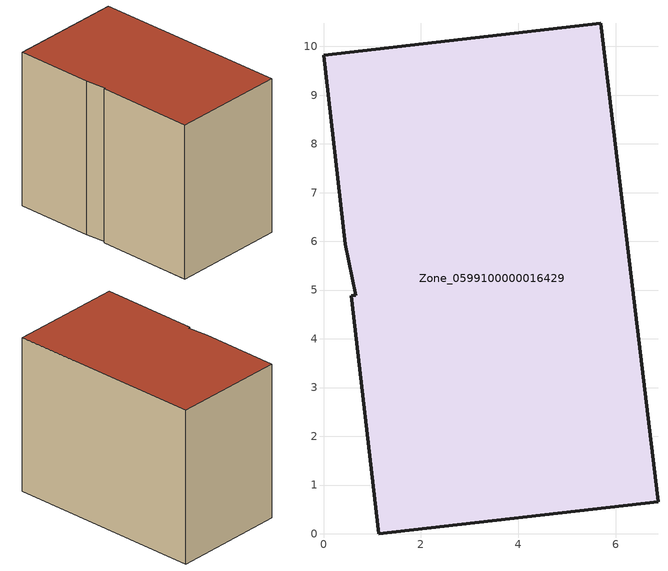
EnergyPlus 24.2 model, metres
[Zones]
Zone_0599100000016429
 floor ground (C_G): 0.66,4.89 0.45,5.94 0,9.82 5.69,10.48 6.86,0.66 1.14,0 0.57,4.88 z0
 wall outside (C_F): 0.45,5.94 0.66,4.89 0.57,4.88 1.14,0 6.86,0.66 5.69,10.48 0,9.82 0.45,5.94 z0:7.9
 roof outside (C_R): 0.57,4.88 1.14,0 6.86,0.66 5.69,10.48 0,9.82 0.45,5.94 0.66,4.89 z7.9
[BUILDING]
Pand.0599100000016429: North Axis=0; Terrain=City; Loads Convergence Tolerance Value=0.04; Temperature Convergence Tolerance Value=0.4; Solar Distribution=FullExterior; Maximum Number of Warmup Days=25; Minimum Number of Warmup Days=1
[Site:Location]
Rotterdam.The.Hague.AP_ZH_NLD Design_Conditions: Latitude=51.96; Longitude=4.45; Time Zone=1; Elevation=-4.5
[SITE:GROUNDTEMPERATURE:BUILDINGSURFACE]
18, 18, 18, 18, 18, 18, 18, 18, 18, 18, 18, 18
[MATERIAL] Thermal Absorptance=0.9; Solar Absorptance=0.7; Visible Absorptance=0.7
Name | Roughness | Thickness | Conductivity | Density | Specific Heat
G.TC.1946-1964 | MediumSmooth | 0.15 | 1 | 540 | 1210
F.TC.1946-1964 | Rough | 0.3 | 0.857143 | 1920 | 840
R.TC.1946-1964 | MediumRough | 0.2 | 0.235294 | 1500 | 1000
[CONSTRUCTION]
C_G: G.TC.1946-1964
C_F: F.TC.1946-1964
C_R: R.TC.1946-1964
[ZONE]
Zone_0599100000016429: Type=1; Multiplier=1; Ceiling Height=Autocalculate; Volume=Autocalculate; Floor Area=autocalculate; Part of Total Floor Area=Yes
[ZONEINFILTRATION:DESIGNFLOWRATE]
Infil_Zone_0599100000016429: Zone or ZoneList or Space or SpaceList=Zone_0599100000016429; Schedule=AlwaysOn; Design Flow Rate Calculation Method=Flow/Area; Flow Rate per Floor Area=0.003; Constant Term Coefficient=1; Temperature Term Coefficient=0; Velocity Term Coefficient=0; Velocity Squared Term Coefficient=0
[HVACTEMPLATE:ZONE:IDEALLOADSAIRSYSTEM]
Zone_0599100000016429: Maximum Heating Supply Air Temperature=50; Minimum Cooling Supply Air Temperature=13; Maximum Heating Supply Air Humidity Ratio=0.0156; Minimum Cooling Supply Air Humidity Ratio=0.0077; Heating Limit=NoLimit; Cooling Limit=NoLimit; Dehumidification Control Type=ConstantSensibleHeatRatio; Cooling Sensible Heat Ratio=0.7; Dehumidification Setpoint=60; Humidification Control Type=None; Humidification Setpoint=30; Outdoor Air Method=None; Outdoor Air Flow Rate per Person=0.00944; Outdoor Air Flow Rate per Zone Floor Area=0; Outdoor Air Flow Rate per Zone=0; Demand Controlled Ventilation Type=None; Outdoor Air Economizer Type=NoEconomizer; Heat Recovery Type=None; Sensible Heat Recovery Effectiveness=0.7; Latent Heat Recovery Effectiveness=0.65
[ZONECONTROL:THERMOSTAT]
ThermostatControl_Zone_0599100000016429: Zone or ZoneList=Zone_0599100000016429; Control Type Schedule=DualSetpointControlType; Control 1=Thermostat_Zone_0599100000016429; Temperature Difference Between Cutout And Setpoint=0
[THERMOSTATSETPOINT:DUALSETPOINT]
Thermostat_Zone_0599100000016429: Heating Setpoint Temperature Schedule=HeatingSetpoint_Zone_0599100000016429; Cooling Setpoint Temperature Schedule=CoolingSetpoint_Zone_0599100000016429
[SCHEDULE:COMPACT]
HeatingSetpoint_Zone_0599100000016429: Through: 12/31, For: AllDays, Until: 24:00, 21
CoolingSetpoint_Zone_0599100000016429: Through: 12/31, For: AllDays, Until: 24:00, 24
DualSetpointControlType: Through: 12/31, For: AllDays, Until: 24:00, 4
AlwaysOn: Through: 12/31, For: AllDays, Until: 24:00, 1
